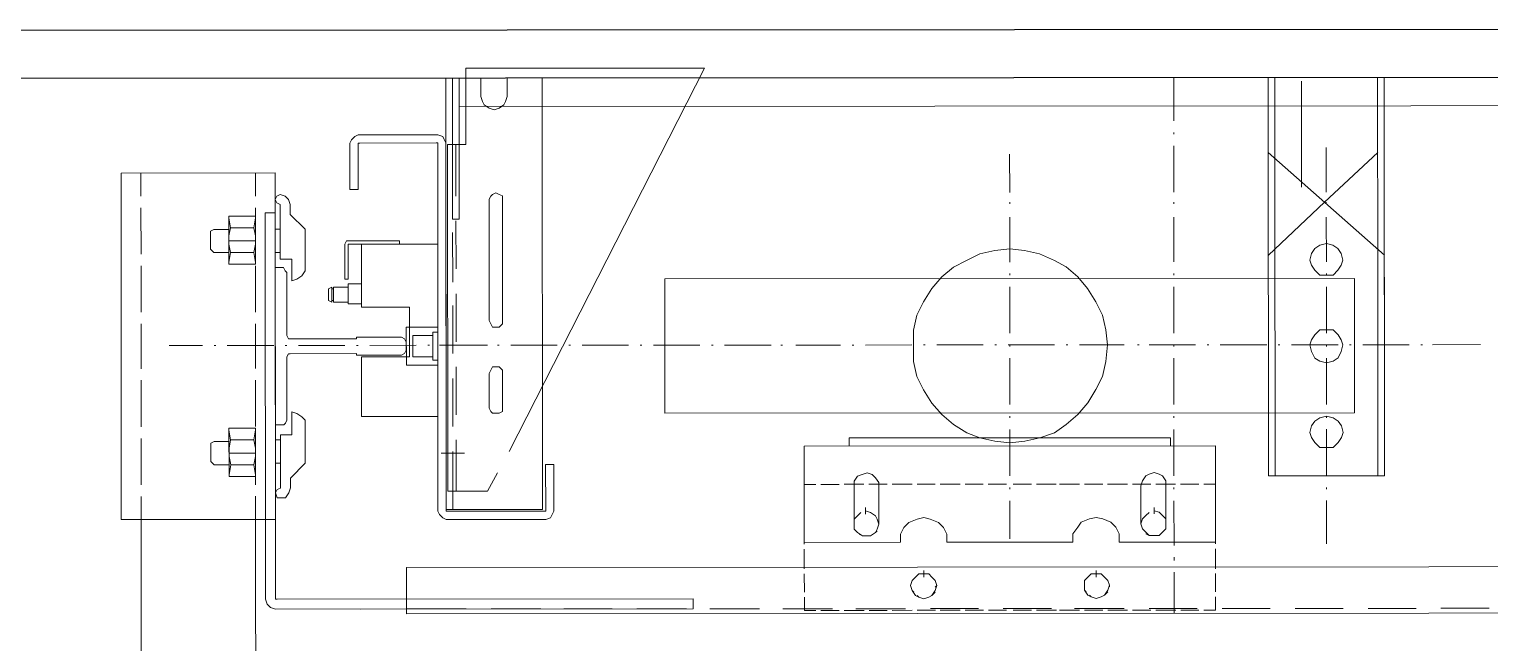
# Model space of a CAD drawing. Extents: x -248 to -11, y 347 to 447.
# Drawn here: x -116.329 to -115.568, y 417.615 to 417.935 of the extents above; entities that cross this region are included whole.
import ezdxf

# ---------------------------------------------------------------- set-up
doc = ezdxf.new("R2010")
doc.units = 0
doc.header["$LTSCALE"] = 0.02
doc.header["$MEASUREMENT"] = 0
doc.layers.add('47', color=1, linetype='CONTINUOUS')
doc.layers.add('P', color=1, linetype='CONTINUOUS', lineweight=18)

msp = doc.modelspace()

# ---------------------------------------------------------------- linework, layer by layer
at = {"layer": '47'}
for p, q in [((-115.18705, 417.9352), (-116.34463, 417.93448)), ((-115.13334, 417.91024), (-116.41204, 417.90944))]:
    msp.add_line(p, q, dxfattribs=at)
at = {"layer": 'P', "linetype": 'Continuous'}
for points in [[(-115.97717, 417.91489), (-116.10162, 417.91482)], [(-116.10162, 417.91482), (-116.10159, 417.87506)], [(-116.07902, 417.7152), (-115.97717, 417.91489)], [(-116.11184, 417.68493), (-116.11198, 417.90962)], [(-116.10851, 417.88024), (-116.10853, 417.90963)], [(-116.10848, 417.83617), (-116.10853, 417.90963)], [(-116.10502, 417.83617), (-116.10507, 417.90963)], [(-116.09384, 417.90964), (-116.09383, 417.90013)], [(-116.08, 417.90014), (-116.08001, 417.90964)], [(-116.06172, 417.68496), (-116.06186, 417.90966)], [(-115.73259, 417.88739), (-115.7326, 417.90986)], [(-115.68331, 417.85631), (-115.68334, 417.90989)], [(-115.67985, 417.85372), (-115.67988, 417.90989)], [(-115.66606, 417.90817), (-115.66602, 417.85287)], [(-115.62624, 417.80536), (-115.6263, 417.90993)], [(-115.62272, 417.70252), (-115.62285, 417.90993)], [(-116.08, 417.90014), (-116.08086, 417.89755), (-116.08173, 417.89582), (-116.08432, 417.89409), (-116.08691, 417.89322), (-116.0895, 417.89408), (-116.0921, 417.89581), (-116.09296, 417.89754), (-116.09383, 417.90013)], [(-115.36099, 417.8954), (-116.10506, 417.89494)], [(-115.68321, 417.70249), (-115.68333, 417.89088)], [(-115.62272, 417.70252), (-115.62284, 417.89092)], [(-116.16209, 417.87589), (-116.16122, 417.87762), (-116.1595, 417.87935), (-116.15777, 417.88021)], [(-116.15775, 417.8517), (-116.16207, 417.85169), (-116.16209, 417.87589)], [(-116.15777, 417.88021), (-116.11629, 417.88024)], [(-116.15776, 417.87503), (-116.15776, 417.87589), (-116.1569, 417.87589)], [(-116.15776, 417.87503), (-116.15775, 417.8517)], [(-116.1569, 417.87589), (-116.11715, 417.87592), (-116.1569, 417.87589)], [(-116.11715, 417.87592), (-116.11628, 417.87592), (-116.11628, 417.87505)], [(-116.11629, 417.88024), (-116.11369, 417.87938), (-116.11283, 417.87765), (-116.11196, 417.87592)], [(-116.11628, 417.87505), (-116.11616, 417.68407)], [(-116.11196, 417.87592), (-116.11184, 417.68493)], [(-116.1111, 417.87506), (-116.11098, 417.69444)], [(-116.1111, 417.87506), (-116.10159, 417.87506)], [(-116.10678, 417.87506), (-116.10676, 417.84827)], [(-115.73258, 417.88048), (-115.73258, 417.88134)], [(-115.73256, 417.85023), (-115.73258, 417.87443)], [(-116.10848, 417.84222), (-116.1085, 417.86728)], [(-115.81813, 417.87006), (-115.81812, 417.85018)], [(-115.62279, 417.81746), (-115.68332, 417.871)], [(-115.62628, 417.87104), (-115.65392, 417.8451), (-115.68328, 417.81742)], [(-115.65307, 417.87362), (-115.65306, 417.85028)], [(-116.20096, 417.86031), (-116.28134, 417.86026)], [(-116.28134, 417.86026), (-116.28122, 417.67964)], [(-116.27096, 417.84817), (-116.27096, 417.86027)], [(-116.21133, 417.8482), (-116.21134, 417.8603)], [(-116.20096, 417.86031), (-116.20085, 417.67969)], [(-115.67976, 417.70249), (-115.67985, 417.85372)], [(-116.19836, 417.84389), (-116.20009, 417.84475), (-116.20096, 417.84648), (-116.20009, 417.84821), (-116.19837, 417.84908), (-116.19577, 417.84821), (-116.19404, 417.84649), (-116.19318, 417.8439)], [(-116.08947, 417.84655), (-116.08861, 417.84828), (-116.08775, 417.84915), (-116.08602, 417.85001), (-116.08429, 417.84915), (-116.08256, 417.84829), (-116.08256, 417.84656)], [(-116.08947, 417.84655), (-116.08944, 417.78347)], [(-116.08256, 417.84656), (-116.08252, 417.78347)], [(-115.81812, 417.84499), (-115.81812, 417.84413)], [(-115.73256, 417.84418), (-115.73256, 417.84505)], [(-115.65305, 417.8451), (-115.65305, 417.84423)], [(-116.27094, 417.81792), (-116.27095, 417.84212)], [(-116.22515, 417.83696), (-116.22515, 417.83783), (-116.22428, 417.83783)], [(-116.22513, 417.81363), (-116.22515, 417.83696)], [(-116.22428, 417.83178), (-116.22515, 417.83696)], [(-116.21219, 417.83783), (-116.22428, 417.83783)], [(-116.21219, 417.83783), (-116.21132, 417.83783), (-116.21132, 417.83697)], [(-116.21219, 417.83783), (-116.21132, 417.83783), (-116.21132, 417.83697)], [(-116.21132, 417.83697), (-116.21218, 417.83178)], [(-116.21131, 417.81796), (-116.21132, 417.84216)], [(-116.21131, 417.81364), (-116.21132, 417.83697)], [(-116.20614, 417.83957), (-116.20601, 417.63821)], [(-116.20614, 417.83957), (-116.20095, 417.83957)], [(-116.20095, 417.83957), (-116.20083, 417.63908)], [(-116.19836, 417.84389), (-116.19834, 417.81537)], [(-116.19317, 417.83871), (-116.19318, 417.8439)], [(-116.19317, 417.83871), (-116.18539, 417.83094)], [(-115.81811, 417.83722), (-115.8181, 417.81388)], [(-115.73254, 417.81394), (-115.73256, 417.83727)], [(-115.65305, 417.83732), (-115.65303, 417.81399)], [(-116.23292, 417.83091), (-116.23465, 417.83004)], [(-116.23465, 417.83004), (-116.23464, 417.82054)], [(-116.23292, 417.83091), (-116.22514, 417.83091)], [(-116.22427, 417.81881), (-116.22514, 417.82313), (-116.22514, 417.82746), (-116.22428, 417.83178)], [(-116.21218, 417.83178), (-116.22428, 417.83178)], [(-116.21218, 417.83178), (-116.21131, 417.82746), (-116.21131, 417.82314), (-116.21217, 417.81882)], [(-116.20095, 417.83093), (-116.19835, 417.83093)], [(-116.18538, 417.80933), (-116.18539, 417.83094)], [(-116.10848, 417.83617), (-116.10502, 417.83617)], [(-116.10846, 417.80333), (-116.10848, 417.82926)], [(-116.10675, 417.83531), (-116.10674, 417.81025)], [(-116.21131, 417.82487), (-116.22514, 417.82486)], [(-116.16465, 417.82317), (-116.16378, 417.8249), (-116.16292, 417.8249)], [(-116.16465, 417.82317), (-116.16463, 417.80502)], [(-116.16292, 417.8249), (-116.13613, 417.82492)], [(-116.16292, 417.82231), (-116.16292, 417.82317), (-116.16205, 417.82317)], [(-116.16292, 417.82231), (-116.16291, 417.80503)], [(-116.16205, 417.82317), (-116.11625, 417.8232)], [(-116.15598, 417.79034), (-116.156, 417.82318)], [(-116.13613, 417.82492), (-116.13613, 417.82319)], [(-116.11625, 417.8232), (-116.11619, 417.73333)], [(-115.65303, 417.80707), (-115.65649, 417.80707), (-115.65908, 417.80966), (-115.66081, 417.81225), (-115.66168, 417.81484), (-115.66082, 417.8183), (-115.65909, 417.8209), (-115.6565, 417.82263), (-115.65304, 417.82349), (-115.64958, 417.82263), (-115.64699, 417.8209), (-115.64526, 417.81831), (-115.64439, 417.81486), (-115.64526, 417.81226), (-115.64698, 417.80967), (-115.64957, 417.80707), (-115.65303, 417.80707), (-115.65649, 417.80707), (-115.65908, 417.80966), (-115.66081, 417.81225), (-115.66168, 417.81484), (-115.66082, 417.8183), (-115.65909, 417.8209), (-115.6565, 417.82263), (-115.65304, 417.82349), (-115.64958, 417.82263), (-115.64699, 417.8209), (-115.64526, 417.81831), (-115.64439, 417.81486), (-115.64526, 417.81226), (-115.64698, 417.80967), (-115.64957, 417.80707), (-115.65303, 417.80707)], [(-116.23464, 417.82054), (-116.23291, 417.81881)], [(-116.23291, 417.81881), (-116.22514, 417.81881)], [(-116.22513, 417.81363), (-116.22427, 417.81881)], [(-116.22427, 417.81276), (-116.22513, 417.81276), (-116.22513, 417.81363)], [(-116.21217, 417.81882), (-116.22427, 417.81881)], [(-116.21131, 417.81364), (-116.21131, 417.81277), (-116.22427, 417.81276)], [(-116.21217, 417.81882), (-116.21131, 417.81364)], [(-116.20094, 417.81883), (-116.19835, 417.81883)], [(-116.19834, 417.81537), (-116.19229, 417.81538)], [(-116.19229, 417.81538), (-116.19229, 417.80414)], [(-115.81804, 417.71968), (-115.82582, 417.72054), (-115.83359, 417.72227), (-115.84051, 417.72486), (-115.84743, 417.72917), (-115.85348, 417.73435), (-115.85867, 417.7404), (-115.86299, 417.74731), (-115.86645, 417.75422), (-115.86819, 417.762), (-115.86819, 417.77064), (-115.8682, 417.77842), (-115.86647, 417.7862), (-115.86302, 417.79311), (-115.8587, 417.80003), (-115.85352, 417.80608), (-115.84748, 417.81127), (-115.84057, 417.81473), (-115.83365, 417.81819), (-115.82588, 417.81993), (-115.8181, 417.8208), (-115.81032, 417.81994), (-115.80254, 417.81821), (-115.79476, 417.81476), (-115.78871, 417.81131), (-115.78266, 417.80613), (-115.77747, 417.80008), (-115.77315, 417.79317), (-115.76968, 417.78626), (-115.76795, 417.77848), (-115.76708, 417.7707), (-115.76794, 417.76206), (-115.76966, 417.75428), (-115.77312, 417.74737), (-115.77743, 417.74045), (-115.78261, 417.7344), (-115.78866, 417.72921), (-115.79471, 417.72488), (-115.80248, 417.72229), (-115.81026, 417.72055), (-115.81804, 417.71968)], [(-116.27092, 417.78767), (-116.27093, 417.81187)], [(-116.21129, 417.78771), (-116.2113, 417.81191)], [(-116.20093, 417.81105), (-116.20088, 417.72895)], [(-116.20093, 417.81105), (-116.19834, 417.81105)], [(-116.19834, 417.81105), (-116.19661, 417.81105), (-116.19575, 417.80933), (-116.19488, 417.80846)], [(-116.19488, 417.80846), (-116.19486, 417.77562)], [(-116.18538, 417.80933), (-116.1871, 417.80674), (-116.1897, 417.80501), (-116.19229, 417.80414)], [(-115.81809, 417.80783), (-115.81809, 417.80697)], [(-115.73254, 417.80702), (-115.73254, 417.80789)], [(-115.65303, 417.80794), (-115.65303, 417.80707)], [(-116.17327, 417.79378), (-116.17327, 417.79983), (-116.17154, 417.8007)], [(-116.17154, 417.8007), (-116.17154, 417.79292)], [(-116.17154, 417.79983), (-116.17068, 417.79984)], [(-116.17068, 417.8007), (-116.1629, 417.8007)], [(-116.17068, 417.8007), (-116.17068, 417.79292)], [(-116.16463, 417.80502), (-116.16291, 417.80503)], [(-116.1629, 417.80243), (-116.15599, 417.80244)], [(-116.15598, 417.79207), (-116.1629, 417.79206), (-116.1629, 417.80243)], [(-115.63834, 417.80535), (-115.99784, 417.80513)], [(-115.9978, 417.73513), (-115.99784, 417.80513)], [(-115.81809, 417.80092), (-115.81807, 417.77672)], [(-115.73252, 417.77678), (-115.73253, 417.80097)], [(-115.65303, 417.80102), (-115.65301, 417.77683)], [(-115.63829, 417.73535), (-115.63834, 417.80535)], [(-115.62617, 417.70252), (-115.62624, 417.80536)], [(-116.17327, 417.79378), (-116.17154, 417.79292)], [(-116.17154, 417.79379), (-116.17068, 417.79379)], [(-116.17068, 417.79292), (-116.1629, 417.79293)], [(-116.10844, 417.76617), (-116.10845, 417.79123)], [(-116.10673, 417.79728), (-116.10671, 417.77222)], [(-116.15598, 417.79034), (-116.13092, 417.79035)], [(-116.13092, 417.79035), (-116.1309, 417.76443)], [(-116.08252, 417.78347), (-116.08252, 417.78174), (-116.08425, 417.78001), (-116.08598, 417.78001), (-116.0877, 417.78001), (-116.08857, 417.78174), (-116.08944, 417.78347)], [(-116.2709, 417.75829), (-116.27092, 417.78162)], [(-116.21127, 417.75833), (-116.21129, 417.78166)], [(-116.19313, 417.7739), (-116.194, 417.77389), (-116.19486, 417.77562)], [(-116.13264, 417.77998), (-116.11622, 417.77999)], [(-116.13264, 417.77998), (-116.13263, 417.76011)], [(-116.11622, 417.77999), (-116.11621, 417.76012), (-116.13263, 417.76011)], [(-116.11881, 417.77567), (-116.12918, 417.77566)], [(-116.11881, 417.76444), (-116.12918, 417.76443), (-116.12918, 417.77566)], [(-116.11622, 417.7774), (-116.11881, 417.7774)], [(-116.11621, 417.76271), (-116.11881, 417.76271), (-116.11881, 417.7774)], [(-115.653, 417.76127), (-115.65646, 417.76213), (-115.65905, 417.76386), (-115.66078, 417.76731), (-115.66165, 417.77077), (-115.66079, 417.77336), (-115.65906, 417.77596), (-115.65647, 417.77855), (-115.65301, 417.77855), (-115.64956, 417.77856), (-115.64696, 417.77596), (-115.64523, 417.77337), (-115.64437, 417.77078), (-115.64523, 417.76732), (-115.64695, 417.76387), (-115.64955, 417.76214), (-115.653, 417.76127), (-115.65646, 417.76213), (-115.65905, 417.76386), (-115.66078, 417.76731), (-115.66165, 417.77077), (-115.66079, 417.77336), (-115.65906, 417.77596), (-115.65647, 417.77855), (-115.65301, 417.77855), (-115.64956, 417.77856), (-115.64696, 417.77596), (-115.64523, 417.77337), (-115.64437, 417.77078), (-115.64523, 417.76732), (-115.64695, 417.76387), (-115.64955, 417.76214), (-115.653, 417.76127)], [(-116.23893, 417.77041), (-116.25622, 417.7704)], [(-116.23202, 417.77041), (-116.23288, 417.77041)], [(-116.20177, 417.77043), (-116.22597, 417.77042)], [(-116.19486, 417.77044), (-116.19572, 417.77044)], [(-116.19313, 417.7739), (-116.15857, 417.77392)], [(-116.16461, 417.77046), (-116.18881, 417.77044)], [(-116.15857, 417.77478), (-116.13523, 417.7748)], [(-116.15857, 417.77478), (-116.15857, 417.77392), (-116.15857, 417.77392)], [(-116.1577, 417.77046), (-116.15856, 417.77046)], [(-116.12745, 417.77048), (-116.15165, 417.77046)], [(-116.13523, 417.7748), (-116.1335, 417.77393), (-116.13264, 417.7722), (-116.13264, 417.76788), (-116.1335, 417.76615), (-116.13523, 417.76529)], [(-116.12054, 417.77048), (-116.1214, 417.77048)], [(-116.09029, 417.7705), (-116.11535, 417.77049)], [(-116.08424, 417.77051), (-116.08511, 417.77051)], [(-116.054, 417.77053), (-116.07819, 417.77051)], [(-116.04708, 417.77053), (-116.04795, 417.77053)], [(-116.01683, 417.77055), (-116.04103, 417.77053)], [(-116.00992, 417.77055), (-116.01079, 417.77055)], [(-115.97967, 417.77057), (-116.00387, 417.77056)], [(-115.97276, 417.77058), (-115.97362, 417.77058)], [(-115.94251, 417.77059), (-115.96671, 417.77058)], [(-115.93646, 417.7706), (-115.93733, 417.7706)], [(-115.90622, 417.77062), (-115.92955, 417.7706)], [(-115.8993, 417.77062), (-115.90017, 417.77062)], [(-115.86906, 417.77064), (-115.89325, 417.77063)], [(-115.86214, 417.77065), (-115.86301, 417.77064)], [(-115.8319, 417.77066), (-115.85609, 417.77065)], [(-115.82498, 417.77067), (-115.82585, 417.77067)], [(-115.79474, 417.77069), (-115.81893, 417.77067)], [(-115.81807, 417.77067), (-115.81807, 417.76981)], [(-115.78782, 417.77069), (-115.78869, 417.77069)], [(-115.75844, 417.77071), (-115.78177, 417.7707)], [(-115.75066, 417.77071), (-115.75153, 417.77071)], [(-115.72128, 417.77073), (-115.74548, 417.77072)], [(-115.73251, 417.76986), (-115.73251, 417.77073)], [(-115.71437, 417.77074), (-115.71523, 417.77074)], [(-115.68412, 417.77076), (-115.70832, 417.77074)], [(-115.67721, 417.77076), (-115.67807, 417.77076)], [(-115.64696, 417.77078), (-115.67116, 417.77076)], [(-115.65301, 417.77078), (-115.65301, 417.76991)], [(-115.64004, 417.77078), (-115.64091, 417.77078)], [(-115.6098, 417.7708), (-115.634, 417.77079)], [(-115.60288, 417.77081), (-115.60375, 417.77081)], [(-115.57264, 417.77083), (-115.5977, 417.77081)], [(-116.19486, 417.76439), (-116.19399, 417.76612), (-116.19313, 417.76612)], [(-116.19484, 417.73155), (-116.19486, 417.76439)], [(-116.19313, 417.76612), (-116.15856, 417.76614)], [(-116.15856, 417.76614), (-116.15856, 417.76614), (-116.15856, 417.76527)], [(-116.15856, 417.76527), (-116.13523, 417.76529)], [(-116.15597, 417.76441), (-116.1309, 417.76443)], [(-116.15597, 417.76441), (-116.15595, 417.7333)], [(-115.81806, 417.76376), (-115.81805, 417.73956)], [(-115.73249, 417.73961), (-115.73251, 417.76381)], [(-115.653, 417.76386), (-115.65299, 417.73966)], [(-116.10841, 417.72815), (-116.10843, 417.75321)], [(-116.1067, 417.75926), (-116.10669, 417.7342)], [(-116.08942, 417.75581), (-116.08855, 417.75754), (-116.08769, 417.75927), (-116.08596, 417.75927), (-116.08424, 417.75927), (-116.08251, 417.75754), (-116.0825, 417.75582)], [(-116.08942, 417.75581), (-116.08941, 417.73766)], [(-116.0825, 417.75582), (-116.08249, 417.73767)], [(-116.27088, 417.72804), (-116.2709, 417.75224)], [(-116.21125, 417.72808), (-116.21127, 417.75228)], [(-116.08249, 417.73767), (-116.08249, 417.73594), (-116.08422, 417.73507), (-116.08595, 417.73507), (-116.08768, 417.73507), (-116.08854, 417.73594), (-116.08941, 417.73766)], [(-116.19484, 417.73155), (-116.1957, 417.72982), (-116.19656, 417.72895), (-116.19829, 417.72895), (-116.20088, 417.72895)], [(-116.19225, 417.73587), (-116.18965, 417.73501), (-116.18706, 417.73328), (-116.18533, 417.73155), (-116.18531, 417.70909)], [(-116.19224, 417.72377), (-116.19225, 417.73587)], [(-116.15595, 417.7333), (-116.11619, 417.73333)], [(-115.63829, 417.73535), (-115.9978, 417.73513)], [(-115.81805, 417.73351), (-115.81805, 417.73265)], [(-115.73249, 417.7327), (-115.73249, 417.73357)], [(-115.65297, 417.7172), (-115.65643, 417.71719), (-115.65903, 417.71978), (-115.66076, 417.72238), (-115.66162, 417.72497), (-115.66076, 417.72843), (-115.65903, 417.73102), (-115.65644, 417.73275), (-115.65298, 417.73362), (-115.64953, 417.73275), (-115.64693, 417.73103), (-115.6452, 417.72843), (-115.64434, 417.72498), (-115.6452, 417.72239), (-115.64693, 417.71979), (-115.64952, 417.7172), (-115.65297, 417.7172), (-115.65643, 417.71719), (-115.65903, 417.71978), (-115.66076, 417.72238), (-115.66162, 417.72497), (-115.66076, 417.72843), (-115.65903, 417.73102), (-115.65644, 417.73275), (-115.65298, 417.73362), (-115.64953, 417.73275), (-115.64693, 417.73103), (-115.6452, 417.72843), (-115.64434, 417.72498), (-115.6452, 417.72239), (-115.64693, 417.71979), (-115.64952, 417.7172), (-115.65297, 417.7172)], [(-115.65298, 417.73362), (-115.65298, 417.73275)], [(-116.22508, 417.72634), (-116.22508, 417.72721), (-116.22422, 417.72721)], [(-116.22508, 417.72634), (-116.22506, 417.70301)], [(-116.22421, 417.72116), (-116.22508, 417.72634)], [(-116.21212, 417.72722), (-116.22422, 417.72721)], [(-116.21212, 417.72722), (-116.21125, 417.72722), (-116.21125, 417.72635)], [(-116.21125, 417.72635), (-116.21211, 417.72117)], [(-116.21125, 417.72635), (-116.21124, 417.70302)], [(-116.19827, 417.69611), (-116.19829, 417.72377)], [(-116.19829, 417.72377), (-116.19224, 417.72377)], [(-115.90187, 417.72223), (-115.73421, 417.72233)], [(-115.90187, 417.72223), (-115.90186, 417.7179)], [(-115.81804, 417.7266), (-115.81803, 417.7024)], [(-115.73421, 417.72233), (-115.73421, 417.71801)], [(-115.73247, 417.70245), (-115.73249, 417.72665)], [(-115.65298, 417.7267), (-115.65296, 417.7025)], [(-116.27086, 417.6978), (-116.27088, 417.72199)], [(-116.23458, 417.71942), (-116.23285, 417.72029)], [(-116.23457, 417.70992), (-116.23458, 417.71942)], [(-116.23285, 417.72029), (-116.22507, 417.72029)], [(-116.2242, 417.7082), (-116.22507, 417.71252), (-116.22507, 417.71684), (-116.22421, 417.72116)], [(-116.21211, 417.72117), (-116.22421, 417.72116)], [(-116.21211, 417.72117), (-116.21125, 417.71685), (-116.21124, 417.71253), (-116.2121, 417.7082)], [(-116.21123, 417.69783), (-116.21125, 417.72203)], [(-116.20088, 417.72117), (-116.19829, 417.72118)], [(-116.10839, 417.68494), (-116.10841, 417.71518)], [(-116.10668, 417.72123), (-116.10666, 417.69444)], [(-115.9252, 417.71789), (-115.71088, 417.71802)], [(-115.9252, 417.71789), (-115.92517, 417.66777)], [(-115.71088, 417.71802), (-115.71084, 417.6679), (-115.76097, 417.66787)], [(-116.23285, 417.70819), (-116.23457, 417.70992)], [(-116.23285, 417.70819), (-116.22507, 417.7082)], [(-116.21124, 417.71425), (-116.22507, 417.71425)], [(-116.22506, 417.70301), (-116.2242, 417.7082)], [(-116.2121, 417.7082), (-116.21124, 417.70302), (-116.21124, 417.70216), (-116.2121, 417.70215), (-116.2242, 417.70215)], [(-116.2121, 417.7082), (-116.2242, 417.7082)], [(-116.20087, 417.70908), (-116.19828, 417.70908)], [(-116.19309, 417.7013), (-116.18531, 417.70909)], [(-116.11445, 417.71431), (-116.10236, 417.71432)], [(-116.06001, 417.7083), (-116.05999, 417.68497)], [(-116.06001, 417.7083), (-116.05568, 417.7083)], [(-116.05568, 417.7083), (-116.05567, 417.6841)], [(-116.2242, 417.70215), (-116.22506, 417.70215), (-116.22506, 417.70301)], [(-116.21124, 417.70302), (-116.21124, 417.70216), (-116.2121, 417.70215)], [(-116.19309, 417.7013), (-116.19308, 417.69612)], [(-116.09024, 417.69445), (-116.08506, 417.70396)], [(-115.89926, 417.69717), (-115.89926, 417.69976), (-115.89753, 417.70235), (-115.89494, 417.70322), (-115.89235, 417.70408), (-115.88976, 417.70322), (-115.88803, 417.70149), (-115.8863, 417.6989), (-115.88629, 417.69717)], [(-115.74975, 417.69726), (-115.74889, 417.69985), (-115.74716, 417.70245), (-115.74543, 417.70331), (-115.74284, 417.70418), (-115.74025, 417.70331), (-115.73852, 417.70245), (-115.73679, 417.69986), (-115.73679, 417.69727)], [(-115.68321, 417.70249), (-115.62272, 417.70252)], [(-116.27085, 417.67965), (-116.27086, 417.69175)], [(-116.21122, 417.67969), (-116.21123, 417.69179)], [(-116.19827, 417.69093), (-116.19999, 417.69093), (-116.20086, 417.69352), (-116.2, 417.69525), (-116.19827, 417.69611)], [(-116.19308, 417.69612), (-116.19395, 417.69352), (-116.19567, 417.69093), (-116.19827, 417.69093)], [(-116.09024, 417.69445), (-116.11098, 417.69444)], [(-115.92518, 417.69801), (-115.91914, 417.69802)], [(-115.92518, 417.69801), (-115.92518, 417.6911)], [(-115.91654, 417.69802), (-115.90704, 417.69802)], [(-115.90444, 417.69803), (-115.89407, 417.69803)], [(-115.89925, 417.67729), (-115.89926, 417.69717)], [(-115.89148, 417.69803), (-115.88197, 417.69804)], [(-115.88628, 417.6773), (-115.8863, 417.69804)], [(-115.87938, 417.69804), (-115.86901, 417.69805)], [(-115.86642, 417.69805), (-115.85691, 417.69806)], [(-115.85432, 417.69806), (-115.84395, 417.69806)], [(-115.84136, 417.69807), (-115.83185, 417.69807)], [(-115.82926, 417.69807), (-115.81975, 417.69808)], [(-115.81802, 417.69635), (-115.81802, 417.69549)], [(-115.8163, 417.69808), (-115.80679, 417.69809)], [(-115.8042, 417.69809), (-115.79383, 417.6981)], [(-115.7921, 417.6981), (-115.78173, 417.6981)], [(-115.77914, 417.6981), (-115.76963, 417.69811)], [(-115.76704, 417.69811), (-115.75667, 417.69812)], [(-115.75407, 417.69812), (-115.74457, 417.69813)], [(-115.74974, 417.67738), (-115.74975, 417.69726)], [(-115.74197, 417.69813), (-115.7316, 417.69813)], [(-115.73678, 417.67739), (-115.73679, 417.69727)], [(-115.73247, 417.69554), (-115.73247, 417.69641)], [(-115.72901, 417.69814), (-115.71951, 417.69814)], [(-115.71691, 417.69814), (-115.71086, 417.69815)], [(-115.71086, 417.69815), (-115.71086, 417.69123)], [(-115.65296, 417.69645), (-115.65296, 417.69559)], [(-116.11184, 417.68493), (-116.06172, 417.68496)], [(-116.11098, 417.68407), (-116.11184, 417.68407), (-116.11184, 417.68493)], [(-116.11098, 417.68407), (-116.06085, 417.6841)], [(-116.05999, 417.68497), (-116.05999, 417.6841), (-116.06085, 417.6841)], [(-116.05567, 417.6841), (-116.05653, 417.68238), (-116.0574, 417.68065), (-116.05999, 417.67978)], [(-115.92518, 417.68937), (-115.92517, 417.679)], [(-115.8932, 417.68593), (-115.8932, 417.68248)], [(-115.8932, 417.68421), (-115.89061, 417.68334), (-115.88801, 417.68162), (-115.88715, 417.67989), (-115.88628, 417.6773), (-115.88628, 417.6773)], [(-115.81802, 417.68944), (-115.81801, 417.66956)], [(-115.74283, 417.68603), (-115.74283, 417.68257)], [(-115.74283, 417.6843), (-115.74024, 417.68344), (-115.73851, 417.68171), (-115.73678, 417.67998), (-115.73678, 417.67739), (-115.73678, 417.67739)], [(-115.73245, 417.66616), (-115.73246, 417.68949)], [(-115.71086, 417.6895), (-115.71085, 417.67913)], [(-115.65296, 417.68954), (-115.65294, 417.66707)], [(-116.20085, 417.67969), (-116.28122, 417.67964)], [(-116.27085, 417.67965), (-116.27078, 417.56039)], [(-116.21122, 417.67969), (-116.21115, 417.56043)], [(-116.11184, 417.67975), (-116.11357, 417.68061), (-116.1153, 417.68234), (-116.11616, 417.68407)], [(-116.11184, 417.67975), (-116.05999, 417.67978)], [(-115.89838, 417.67383), (-115.89924, 417.6747), (-115.89925, 417.67729), (-115.89925, 417.67988), (-115.89752, 417.68161), (-115.89579, 417.68334)], [(-115.88628, 417.6773), (-115.88715, 417.6747), (-115.88801, 417.67297), (-115.8906, 417.67124), (-115.89319, 417.67124), (-115.89492, 417.67124), (-115.89751, 417.67297), (-115.89924, 417.6747), (-115.89925, 417.67729)], [(-115.87504, 417.6678), (-115.87504, 417.67212), (-115.87332, 417.67558), (-115.87073, 417.67817), (-115.86641, 417.6799), (-115.86295, 417.68077), (-115.85949, 417.67991), (-115.85517, 417.67818), (-115.85258, 417.67559), (-115.85085, 417.67213), (-115.85084, 417.66781)], [(-115.78517, 417.66785), (-115.78517, 417.67217), (-115.78258, 417.67563), (-115.78085, 417.67823), (-115.77653, 417.67996), (-115.77307, 417.68082), (-115.76962, 417.67996), (-115.7653, 417.67824), (-115.7627, 417.67565), (-115.76097, 417.67219), (-115.76097, 417.66787)], [(-115.74801, 417.67393), (-115.74887, 417.67479), (-115.74974, 417.67738), (-115.74888, 417.67998), (-115.74715, 417.6817), (-115.74542, 417.68343)], [(-115.73678, 417.67739), (-115.73677, 417.6748), (-115.7385, 417.67307), (-115.74023, 417.67134), (-115.74282, 417.67134), (-115.74541, 417.67134), (-115.74714, 417.67306), (-115.74887, 417.67479), (-115.74974, 417.67738)], [(-115.71085, 417.67654), (-115.71084, 417.66704)], [(-115.92517, 417.67641), (-115.92516, 417.6669)], [(-115.88714, 417.67384), (-115.88801, 417.67297), (-115.8906, 417.67124), (-115.89319, 417.67124), (-115.89492, 417.67124), (-115.89665, 417.6721)], [(-115.73764, 417.67393), (-115.7385, 417.67307), (-115.74023, 417.67134), (-115.74282, 417.67134), (-115.74541, 417.67134), (-115.74714, 417.6722)], [(-115.92517, 417.66777), (-115.87504, 417.6678)], [(-115.92516, 417.66431), (-115.92516, 417.65394)], [(-115.85084, 417.66781), (-115.78517, 417.66785)], [(-115.71084, 417.66444), (-115.71084, 417.65407)], [(-115.33318, 417.65517), (-116.13256, 417.65467)], [(-116.13256, 417.65467), (-116.13255, 417.63048)], [(-115.73244, 417.65838), (-115.73244, 417.66011)], [(-115.92516, 417.65135), (-115.92515, 417.64184)], [(-115.86292, 417.63842), (-115.86552, 417.63928), (-115.86725, 417.64015), (-115.86898, 417.64274), (-115.86984, 417.64533), (-115.86898, 417.64792), (-115.86725, 417.64965), (-115.86553, 417.65138), (-115.86293, 417.65139), (-115.86034, 417.65139), (-115.85861, 417.64966), (-115.85688, 417.64793), (-115.85602, 417.64534), (-115.85688, 417.64275), (-115.85861, 417.64015), (-115.86033, 417.63929), (-115.86292, 417.63842)], [(-115.86811, 417.64188), (-115.86898, 417.64274), (-115.86984, 417.64533), (-115.86898, 417.64792), (-115.86725, 417.64965), (-115.86553, 417.65138)], [(-115.86293, 417.65311), (-115.86293, 417.64966)], [(-115.86293, 417.65139), (-115.86034, 417.65139), (-115.85861, 417.64966), (-115.85688, 417.64793), (-115.85602, 417.64534), (-115.85688, 417.64448)], [(-115.77824, 417.64193), (-115.7791, 417.6428), (-115.7791, 417.64539), (-115.7791, 417.64798), (-115.77738, 417.64971), (-115.77565, 417.65144)], [(-115.77305, 417.63848), (-115.77564, 417.63934), (-115.77737, 417.6402), (-115.7791, 417.6428), (-115.7791, 417.64539), (-115.7791, 417.64798), (-115.77738, 417.64971), (-115.77565, 417.65144), (-115.77306, 417.65144), (-115.77046, 417.65144), (-115.76873, 417.64972), (-115.767, 417.64799), (-115.76614, 417.6454), (-115.767, 417.6428), (-115.76873, 417.64021), (-115.77046, 417.63934), (-115.77305, 417.63848)], [(-115.77306, 417.65317), (-115.77306, 417.64971)], [(-115.77306, 417.65144), (-115.77046, 417.65144), (-115.76873, 417.64972), (-115.767, 417.64799), (-115.76614, 417.6454), (-115.76614, 417.64453)], [(-115.73243, 417.63073), (-115.73244, 417.65233)], [(-115.71083, 417.65148), (-115.71083, 417.64197)], [(-116.19996, 417.63821), (-116.20083, 417.63821), (-116.20083, 417.63908)], [(-115.92515, 417.63925), (-115.92514, 417.63233)], [(-115.85688, 417.64188), (-115.85861, 417.64015), (-115.86033, 417.63929), (-115.86292, 417.63842), (-115.86552, 417.63928), (-115.86638, 417.64015)], [(-115.767, 417.64194), (-115.76873, 417.64021), (-115.77046, 417.63934), (-115.77305, 417.63848), (-115.77564, 417.63934), (-115.77651, 417.6402)], [(-115.71083, 417.63938), (-115.71082, 417.63247)], [(-116.20082, 417.63303), (-116.20342, 417.63389), (-116.20515, 417.63562), (-116.20601, 417.63821)], [(-116.13255, 417.63307), (-116.20082, 417.63303)], [(-115.98305, 417.63835), (-116.19996, 417.63821)], [(-115.98305, 417.63316), (-116.15675, 417.63305)], [(-116.10144, 417.63309), (-116.13255, 417.63307)], [(-115.33317, 417.63098), (-116.13255, 417.63048)], [(-116.06255, 417.63311), (-116.08848, 417.6331)], [(-116.02539, 417.63314), (-116.05045, 417.63312)], [(-115.9865, 417.63316), (-116.01243, 417.63314)], [(-115.98305, 417.63835), (-115.98305, 417.63316)], [(-115.94848, 417.63318), (-115.9744, 417.63317)], [(-115.91045, 417.63321), (-115.93638, 417.63319)], [(-115.92514, 417.63233), (-115.91909, 417.63234)], [(-115.9165, 417.63234), (-115.907, 417.63235)], [(-115.9044, 417.63235), (-115.89403, 417.63235)], [(-115.87243, 417.63323), (-115.89835, 417.63322)], [(-115.89144, 417.63236), (-115.88193, 417.63236)], [(-115.87934, 417.63236), (-115.86897, 417.63237)], [(-115.86638, 417.63237), (-115.85687, 417.63238)], [(-115.8344, 417.63325), (-115.85946, 417.63324)], [(-115.85428, 417.63238), (-115.84391, 417.63238)], [(-115.84132, 417.63239), (-115.83181, 417.63239)], [(-115.82922, 417.63239), (-115.81971, 417.6324)], [(-115.79638, 417.63328), (-115.82144, 417.63326)], [(-115.81625, 417.6324), (-115.80675, 417.63241)], [(-115.80416, 417.63241), (-115.79379, 417.63242)], [(-115.79206, 417.63242), (-115.78169, 417.63242)], [(-115.75835, 417.6333), (-115.78428, 417.63329)], [(-115.77909, 417.63243), (-115.76959, 417.63243)], [(-115.767, 417.63243), (-115.75662, 417.63244)], [(-115.75403, 417.63244), (-115.74453, 417.63245)], [(-115.72033, 417.63333), (-115.74539, 417.63331)], [(-115.74193, 417.63245), (-115.73156, 417.63245)], [(-115.72897, 417.63246), (-115.71946, 417.63246)], [(-115.71687, 417.63246), (-115.71082, 417.63247)], [(-115.6823, 417.63335), (-115.70737, 417.63333)], [(-115.64428, 417.63337), (-115.66934, 417.63336)], [(-115.60626, 417.6334), (-115.63132, 417.63338)], [(-115.56823, 417.63342), (-115.59329, 417.63341)]]:
    msp.add_lwpolyline(points, dxfattribs=at)

doc.saveas('drawing.dxf')
